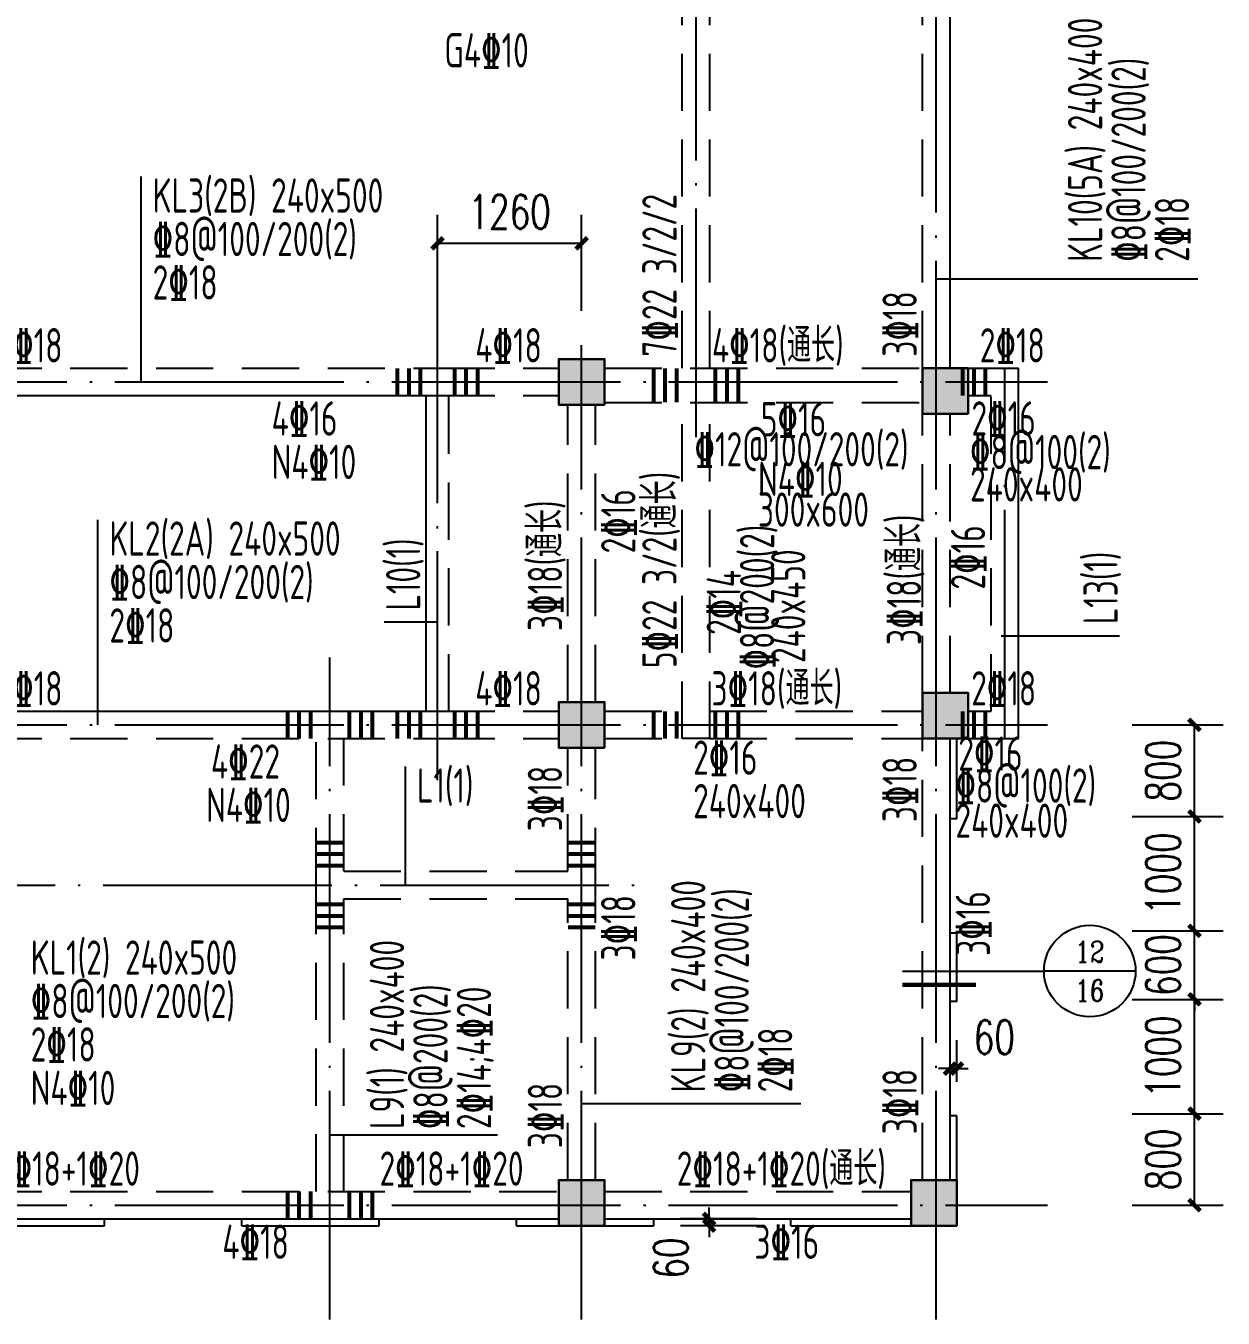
# Model space of a CAD drawing. Extents: x 1051052 to 1482120, y -981644 to -673261.
# Drawn here: x 1299891 to 1310356, y -972928 to -961626 of the extents above; entities that cross this region are included whole.
import ezdxf
from ezdxf.enums import TextEntityAlignment as Align

# ---------------------------------------------------------------- set-up
doc = ezdxf.new("R2010")
doc.units = 0
doc.header["$LTSCALE"] = 1000
doc.header["$MEASUREMENT"] = 0
doc.linetypes.add('DOTE', pattern=[2.42, 2, -0.2, 0.02, -0.2])
doc.linetypes.add('线型3', pattern=[750, 500, -250])
for name, color, linetype in [('AXIS', 3, 'Continuous'), ('DIM_IDEN', 3, 'Continuous'), ('DOTE', 1, 'DOTE'), ('PUB_DIM', 3, 'Continuous'), ('PUB_TEXT', 7, 'Continuous')]:
    doc.layers.add(name, color=color, linetype=linetype)
for name, color, linetype, lineweight in [('BEAM', 4, 'Continuous', 25), ('BEAM-DASH', 4, '线型3', 25), ('BEAM-JZ-H', 2, 'Continuous', 25), ('BEAM-JZ-NUM-H', 6, 'Continuous', 25), ('BEAM-JZ-NUM-V', 6, 'Continuous', 25), ('BEAM-JZ-V', 2, 'Continuous', 25), ('BEAM-REINGJ', 1, 'Continuous', 50), ('BEAM-YW-H', 7, 'Continuous', 25), ('BEAM-YW-V', 7, 'Continuous', 25), ('COLU', 2, 'Continuous', 30)]:
    doc.layers.add(name, color=color, linetype=linetype, lineweight=lineweight)
doc.layers.add('COLU-HATCH', color=7, linetype='Continuous', lineweight=25, true_color=0x5b5b5b)
doc.styles.add('_TCH_DIM_T3', font='SIMPLEX', dxfattribs={"width": 0.705882, "bigfont": 'GBCBIG'})
doc.styles.add('_TCH_LABEL', font='COMPLEX', dxfattribs={"bigfont": 'GBCBIG'})
doc.styles.add('FromPkpm', font='Pkpmeng', dxfattribs={"width": 0.7, "bigfont": 'hztxt'})
doc.styles.add('TSSD_Dimension', font='Tssdeng.shx', dxfattribs={"width": 0.7, "bigfont": 'Hztxt.shx'})
doc.dimstyles.new('_TCH_ARCH&&100', dxfattribs={"dimtxt": 297.5, "dimasz": 100, "dimexe": 250, "dimexo": 300, "dimgap": 126.25, "dimtad": 1, "dimdec": 0, "dimzin": 0, "dimdsep": 46, "dimtxsty": '_TCH_DIM_T3', "dimblk": 'ARCHTICK', "dimcen": 0.09, "dimclrt": 7, "dimazin": 2, "dimtfac": 1, "dimtdec": 0, "dimtix": 1, "dimtmove": 2, "dimatfit": 3, "dimfxl": 0, "dimtolj": 1, "dimtzin": 0, "dimarcsym": 0})

# ---------------------------------------------------------------- blocks, each defined once
blk = doc.blocks.new('_ArchTick')
at = {"color": 0, "linetype": 'ByBlock', "const_width": 0.4}
blk.add_lwpolyline([(-0.5, -0.5), (0.5, 0.5)], dxfattribs=at)
blk = doc.blocks.new('*D876')
at = {"layer": 'Defpoints', "color": 0, "transparency": 16777216}
for p in [(10131, 980), (10977, 980), (10131, 180)]:
    blk.add_point(p, dxfattribs=at)
at = {"layer": 'PUB_DIM', "color": 0, "lineweight": -2, "transparency": 16777216}
for p, q in [((10431, 980), (11227, 980)), ((10977, 180), (10977, 980)), ((10431, 180), (11227, 180))]:
    blk.add_line(p, q, dxfattribs=at)
at = {"layer": 'PUB_DIM', "color": 0, "lineweight": -2, "transparency": 16777216, "xscale": 100, "yscale": 100, "zscale": 100}
for p, rotation in [((10977, 980), 90), ((10977, 180), 270)]:
    blk.add_blockref('_ArchTick', p, dxfattribs=dict(at, rotation=rotation))
at = {"layer": 'PUB_DIM', "color": 7, "transparency": 16777216, "insert": (10702, 580), "char_height": 297.5, "attachment_point": 5, "rotation": 90, "style": '_TCH_DIM_T3'}
blk.add_mtext('\\A1;800', dxfattribs=at)
blk = doc.blocks.new('*D877')
at = {"layer": 'Defpoints', "color": 0, "transparency": 16777216}
for p in [(10131, 1980), (10977, 1980), (10131, 980)]:
    blk.add_point(p, dxfattribs=at)
at = {"layer": 'PUB_DIM', "color": 0, "lineweight": -2, "transparency": 16777216}
for p, q in [((10431, 1980), (11227, 1980)), ((10977, 980), (10977, 1980)), ((10431, 980), (11227, 980))]:
    blk.add_line(p, q, dxfattribs=at)
at = {"layer": 'PUB_DIM', "color": 0, "lineweight": -2, "transparency": 16777216, "xscale": 100, "yscale": 100, "zscale": 100}
for p, rotation in [((10977, 1980), 90), ((10977, 980), 270)]:
    blk.add_blockref('_ArchTick', p, dxfattribs=dict(at, rotation=rotation))
at = {"layer": 'PUB_DIM', "color": 7, "transparency": 16777216, "insert": (10702, 1480), "char_height": 297.5, "attachment_point": 5, "rotation": 90, "style": '_TCH_DIM_T3'}
blk.add_mtext('\\A1;1000', dxfattribs=at)
blk = doc.blocks.new('*D878')
at = {"layer": 'Defpoints', "color": 0, "transparency": 16777216}
for p in [(10131, 2580), (10977, 2580), (10131, 1980)]:
    blk.add_point(p, dxfattribs=at)
at = {"layer": 'PUB_DIM', "color": 0, "lineweight": -2, "transparency": 16777216}
for p, q in [((10977, 2580), (10977, 2680)), ((10431, 2580), (11227, 2580)), ((10977, 1980), (10977, 2580)), ((10431, 1980), (11227, 1980)), ((10977, 1980), (10977, 1880))]:
    blk.add_line(p, q, dxfattribs=at)
at = {"layer": 'PUB_DIM', "color": 0, "lineweight": -2, "transparency": 16777216, "xscale": 100, "yscale": 100, "zscale": 100}
for p, rotation in [((10977, 2580), 270), ((10977, 1980), 90)]:
    blk.add_blockref('_ArchTick', p, dxfattribs=dict(at, rotation=rotation))
at = {"layer": 'PUB_DIM', "color": 7, "transparency": 16777216, "insert": (10702, 2280), "char_height": 297.5, "attachment_point": 5, "rotation": 90, "style": '_TCH_DIM_T3'}
blk.add_mtext('\\A1;600', dxfattribs=at)
blk = doc.blocks.new('*D879')
at = {"layer": 'Defpoints', "color": 0, "transparency": 16777216}
for p in [(10131, 3580), (10977, 3580), (10131, 2580)]:
    blk.add_point(p, dxfattribs=at)
at = {"layer": 'PUB_DIM', "color": 0, "lineweight": -2, "transparency": 16777216}
for p, q in [((10431, 3580), (11227, 3580)), ((10977, 2580), (10977, 3580)), ((10431, 2580), (11227, 2580))]:
    blk.add_line(p, q, dxfattribs=at)
at = {"layer": 'PUB_DIM', "color": 0, "lineweight": -2, "transparency": 16777216, "xscale": 100, "yscale": 100, "zscale": 100}
for p, rotation in [((10977, 3580), 90), ((10977, 2580), 270)]:
    blk.add_blockref('_ArchTick', p, dxfattribs=dict(at, rotation=rotation))
at = {"layer": 'PUB_DIM', "color": 7, "transparency": 16777216, "insert": (10702, 3080), "char_height": 297.5, "attachment_point": 5, "rotation": 90, "style": '_TCH_DIM_T3'}
blk.add_mtext('\\A1;1000', dxfattribs=at)
blk = doc.blocks.new('*D880')
at = {"layer": 'Defpoints', "color": 0, "transparency": 16777216}
for p in [(10131, 4380), (10977, 4380), (10131, 3580)]:
    blk.add_point(p, dxfattribs=at)
at = {"layer": 'PUB_DIM', "color": 0, "lineweight": -2, "transparency": 16777216}
for p, q in [((10431, 4380), (11227, 4380)), ((10977, 3580), (10977, 4380)), ((10431, 3580), (11227, 3580))]:
    blk.add_line(p, q, dxfattribs=at)
at = {"layer": 'PUB_DIM', "color": 0, "lineweight": -2, "transparency": 16777216, "xscale": 100, "yscale": 100, "zscale": 100}
for p, rotation in [((10977, 4380), 90), ((10977, 3580), 270)]:
    blk.add_blockref('_ArchTick', p, dxfattribs=dict(at, rotation=rotation))
at = {"layer": 'PUB_DIM', "color": 7, "transparency": 16777216, "insert": (10702, 3980), "char_height": 297.5, "attachment_point": 5, "rotation": 90, "style": '_TCH_DIM_T3'}
blk.add_mtext('\\A1;800', dxfattribs=at)
blk = doc.blocks.new('*D895')
at = {"layer": 'Defpoints', "color": 0, "transparency": 16777216}
for p in [(6734, 60), (7450, 60), (7450, 0)]:
    blk.add_point(p, dxfattribs=at)
at = {"layer": 'PUB_DIM', "color": 0, "lineweight": -2, "transparency": 16777216}
for p, q in [((6734, 60), (6734, 160)), ((7150, 60), (6484, 60)), ((6734, 0), (6734, 60)), ((7150, 0), (6484, 0)), ((6734, 0), (6734, -100))]:
    blk.add_line(p, q, dxfattribs=at)
at = {"layer": 'PUB_DIM', "color": 0, "lineweight": -2, "transparency": 16777216, "xscale": 100, "yscale": 100, "zscale": 100}
for p, rotation in [((6734, 60), 270), ((6734, 0), 90)]:
    blk.add_blockref('_ArchTick', p, dxfattribs=dict(at, rotation=rotation))
at = {"layer": 'PUB_DIM', "color": 7, "transparency": 16777216, "insert": (6399, -283), "char_height": 297.5, "attachment_point": 5, "rotation": 90, "style": '_TCH_DIM_T3'}
blk.add_mtext('\\A1;60', dxfattribs=at)
blk = doc.blocks.new('*D896')
at = {"layer": 'Defpoints', "color": 0, "transparency": 16777216}
for p in [(8900, 1374), (8840, 960), (8900, 960)]:
    blk.add_point(p, dxfattribs=at)
at = {"layer": 'PUB_DIM', "color": 0, "lineweight": -2, "transparency": 16777216}
for p, q in [((8840, 1260), (8840, 1624)), ((8900, 1260), (8900, 1624)), ((8840, 1374), (8740, 1374)), ((8840, 1374), (8900, 1374)), ((8900, 1374), (9000, 1374))]:
    blk.add_line(p, q, dxfattribs=at)
at = {"layer": 'PUB_DIM', "color": 0, "lineweight": -2, "transparency": 16777216, "xscale": 100, "yscale": 100, "zscale": 100}
blk.add_blockref('_ArchTick', (8840, 1374), dxfattribs=at)
at = {"layer": 'PUB_DIM', "color": 0, "lineweight": -2, "transparency": 16777216, "xscale": 100, "yscale": 100, "zscale": 100, "rotation": 180}
blk.add_blockref('_ArchTick', (8900, 1374), dxfattribs=at)
at = {"layer": 'PUB_DIM', "color": 7, "transparency": 16777216, "insert": (9228, 1649), "char_height": 297.5, "attachment_point": 5, "style": '_TCH_DIM_T3'}
blk.add_mtext('\\A1;60', dxfattribs=at)
blk = doc.blocks.new('*D897')
at = {"layer": 'Defpoints', "color": 0, "transparency": 16777216}
for p in [(6734, 60), (7450, 60), (7450, 0)]:
    blk.add_point(p, dxfattribs=at)
at = {"layer": 'PUB_DIM', "color": 0, "lineweight": -2, "transparency": 16777216}
for p, q in [((6734, 60), (6734, 160)), ((7150, 60), (6484, 60)), ((6734, 0), (6734, 60)), ((7150, 0), (6484, 0)), ((6734, 0), (6734, -100))]:
    blk.add_line(p, q, dxfattribs=at)
at = {"layer": 'PUB_DIM', "color": 0, "lineweight": -2, "transparency": 16777216, "xscale": 100, "yscale": 100, "zscale": 100}
for p, rotation in [((6734, 60), 270), ((6734, 0), 90)]:
    blk.add_blockref('_ArchTick', p, dxfattribs=dict(at, rotation=rotation))
at = {"layer": 'PUB_DIM', "color": 7, "transparency": 16777216, "insert": (6399, -283), "char_height": 297.5, "attachment_point": 5, "rotation": 90, "style": '_TCH_DIM_T3'}
blk.add_mtext('\\A1;60', dxfattribs=at)
blk = doc.blocks.new('*D898')
at = {"layer": 'Defpoints', "color": 0, "transparency": 16777216}
for p in [(8900, 1374), (8840, 960), (8900, 960)]:
    blk.add_point(p, dxfattribs=at)
at = {"layer": 'PUB_DIM', "color": 0, "lineweight": -2, "transparency": 16777216}
for p, q in [((8840, 1260), (8840, 1624)), ((8900, 1260), (8900, 1624)), ((8840, 1374), (8740, 1374)), ((8840, 1374), (8900, 1374)), ((8900, 1374), (9000, 1374))]:
    blk.add_line(p, q, dxfattribs=at)
at = {"layer": 'PUB_DIM', "color": 0, "lineweight": -2, "transparency": 16777216, "xscale": 100, "yscale": 100, "zscale": 100}
blk.add_blockref('_ArchTick', (8840, 1374), dxfattribs=at)
at = {"layer": 'PUB_DIM', "color": 0, "lineweight": -2, "transparency": 16777216, "xscale": 100, "yscale": 100, "zscale": 100, "rotation": 180}
blk.add_blockref('_ArchTick', (8900, 1374), dxfattribs=at)
at = {"layer": 'PUB_DIM', "color": 7, "transparency": 16777216, "insert": (9228, 1649), "char_height": 297.5, "attachment_point": 5, "style": '_TCH_DIM_T3'}
blk.add_mtext('\\A1;60', dxfattribs=at)
blk = doc.blocks.new('*D899')
at = {"layer": 'Defpoints', "color": 0, "transparency": 16777216}
for p in [(6734, 60), (7450, 60), (7450, 0)]:
    blk.add_point(p, dxfattribs=at)
at = {"layer": 'PUB_DIM', "color": 0, "lineweight": -2, "transparency": 16777216}
for p, q in [((6734, 60), (6734, 160)), ((7150, 60), (6484, 60)), ((6734, 0), (6734, 60)), ((7150, 0), (6484, 0)), ((6734, 0), (6734, -100))]:
    blk.add_line(p, q, dxfattribs=at)
at = {"layer": 'PUB_DIM', "color": 0, "lineweight": -2, "transparency": 16777216, "xscale": 100, "yscale": 100, "zscale": 100}
for p, rotation in [((6734, 60), 270), ((6734, 0), 90)]:
    blk.add_blockref('_ArchTick', p, dxfattribs=dict(at, rotation=rotation))
at = {"layer": 'PUB_DIM', "color": 7, "transparency": 16777216, "insert": (6399, -283), "char_height": 297.5, "attachment_point": 5, "rotation": 90, "style": '_TCH_DIM_T3'}
blk.add_mtext('\\A1;60', dxfattribs=at)
blk = doc.blocks.new('*D900')
at = {"layer": 'Defpoints', "color": 0, "transparency": 16777216}
for p in [(8900, 1374), (8840, 960), (8900, 960)]:
    blk.add_point(p, dxfattribs=at)
at = {"layer": 'PUB_DIM', "color": 0, "lineweight": -2, "transparency": 16777216}
for p, q in [((8840, 1260), (8840, 1624)), ((8900, 1260), (8900, 1624)), ((8840, 1374), (8740, 1374)), ((8840, 1374), (8900, 1374)), ((8900, 1374), (9000, 1374))]:
    blk.add_line(p, q, dxfattribs=at)
at = {"layer": 'PUB_DIM', "color": 0, "lineweight": -2, "transparency": 16777216, "xscale": 100, "yscale": 100, "zscale": 100}
blk.add_blockref('_ArchTick', (8840, 1374), dxfattribs=at)
at = {"layer": 'PUB_DIM', "color": 0, "lineweight": -2, "transparency": 16777216, "xscale": 100, "yscale": 100, "zscale": 100, "rotation": 180}
blk.add_blockref('_ArchTick', (8900, 1374), dxfattribs=at)
at = {"layer": 'PUB_DIM', "color": 7, "transparency": 16777216, "insert": (9228, 1649), "char_height": 297.5, "attachment_point": 5, "style": '_TCH_DIM_T3'}
blk.add_mtext('\\A1;60', dxfattribs=at)
blk = doc.blocks.new('*D901')
at = {"layer": 'Defpoints', "color": 0, "transparency": 16777216}
for p in [(6734, 60), (7450, 60), (7450, 0)]:
    blk.add_point(p, dxfattribs=at)
at = {"layer": 'PUB_DIM', "color": 0, "lineweight": -2, "transparency": 16777216}
for p, q in [((6734, 60), (6734, 160)), ((7150, 60), (6484, 60)), ((6734, 0), (6734, 60)), ((7150, 0), (6484, 0)), ((6734, 0), (6734, -100))]:
    blk.add_line(p, q, dxfattribs=at)
at = {"layer": 'PUB_DIM', "color": 0, "lineweight": -2, "transparency": 16777216, "xscale": 100, "yscale": 100, "zscale": 100}
for p, rotation in [((6734, 60), 270), ((6734, 0), 90)]:
    blk.add_blockref('_ArchTick', p, dxfattribs=dict(at, rotation=rotation))
at = {"layer": 'PUB_DIM', "color": 7, "transparency": 16777216, "insert": (6399, -283), "char_height": 297.5, "attachment_point": 5, "rotation": 90, "style": '_TCH_DIM_T3'}
blk.add_mtext('\\A1;60', dxfattribs=at)
blk = doc.blocks.new('*D902')
at = {"layer": 'Defpoints', "color": 0, "transparency": 16777216}
for p in [(8900, 1374), (8840, 960), (8900, 960)]:
    blk.add_point(p, dxfattribs=at)
at = {"layer": 'PUB_DIM', "color": 0, "lineweight": -2, "transparency": 16777216}
for p, q in [((8840, 1260), (8840, 1624)), ((8900, 1260), (8900, 1624)), ((8840, 1374), (8740, 1374)), ((8840, 1374), (8900, 1374)), ((8900, 1374), (9000, 1374))]:
    blk.add_line(p, q, dxfattribs=at)
at = {"layer": 'PUB_DIM', "color": 0, "lineweight": -2, "transparency": 16777216, "xscale": 100, "yscale": 100, "zscale": 100}
blk.add_blockref('_ArchTick', (8840, 1374), dxfattribs=at)
at = {"layer": 'PUB_DIM', "color": 0, "lineweight": -2, "transparency": 16777216, "xscale": 100, "yscale": 100, "zscale": 100, "rotation": 180}
blk.add_blockref('_ArchTick', (8900, 1374), dxfattribs=at)
at = {"layer": 'PUB_DIM', "color": 7, "transparency": 16777216, "insert": (9228, 1649), "char_height": 297.5, "attachment_point": 5, "style": '_TCH_DIM_T3'}
blk.add_mtext('\\A1;60', dxfattribs=at)
blk = doc.blocks.new('*D903')
at = {"layer": 'Defpoints', "color": 0, "transparency": 16777216}
for p in [(6734, 60), (7450, 60), (7450, 0)]:
    blk.add_point(p, dxfattribs=at)
at = {"layer": 'PUB_DIM', "color": 0, "lineweight": -2, "transparency": 16777216}
for p, q in [((6734, 60), (6734, 160)), ((7150, 60), (6484, 60)), ((6734, 0), (6734, 60)), ((7150, 0), (6484, 0)), ((6734, 0), (6734, -100))]:
    blk.add_line(p, q, dxfattribs=at)
at = {"layer": 'PUB_DIM', "color": 0, "lineweight": -2, "transparency": 16777216, "xscale": 100, "yscale": 100, "zscale": 100}
for p, rotation in [((6734, 60), 270), ((6734, 0), 90)]:
    blk.add_blockref('_ArchTick', p, dxfattribs=dict(at, rotation=rotation))
at = {"layer": 'PUB_DIM', "color": 7, "transparency": 16777216, "insert": (6399, -283), "char_height": 297.5, "attachment_point": 5, "rotation": 90, "style": '_TCH_DIM_T3'}
blk.add_mtext('\\A1;60', dxfattribs=at)
blk = doc.blocks.new('*D904')
at = {"layer": 'Defpoints', "color": 0, "transparency": 16777216}
for p in [(8900, 1374), (8840, 960), (8900, 960)]:
    blk.add_point(p, dxfattribs=at)
at = {"layer": 'PUB_DIM', "color": 0, "lineweight": -2, "transparency": 16777216}
for p, q in [((8840, 1260), (8840, 1624)), ((8900, 1260), (8900, 1624)), ((8840, 1374), (8740, 1374)), ((8840, 1374), (8900, 1374)), ((8900, 1374), (9000, 1374))]:
    blk.add_line(p, q, dxfattribs=at)
at = {"layer": 'PUB_DIM', "color": 0, "lineweight": -2, "transparency": 16777216, "xscale": 100, "yscale": 100, "zscale": 100}
blk.add_blockref('_ArchTick', (8840, 1374), dxfattribs=at)
at = {"layer": 'PUB_DIM', "color": 0, "lineweight": -2, "transparency": 16777216, "xscale": 100, "yscale": 100, "zscale": 100, "rotation": 180}
blk.add_blockref('_ArchTick', (8900, 1374), dxfattribs=at)
at = {"layer": 'PUB_DIM', "color": 7, "transparency": 16777216, "insert": (9228, 1649), "char_height": 297.5, "attachment_point": 5, "style": '_TCH_DIM_T3'}
blk.add_mtext('\\A1;60', dxfattribs=at)
blk = doc.blocks.new('*D905')
at = {"layer": 'Defpoints', "color": 0, "transparency": 16777216}
for p in [(6734, 60), (7450, 60), (7450, 0)]:
    blk.add_point(p, dxfattribs=at)
at = {"layer": 'PUB_DIM', "color": 0, "lineweight": -2, "transparency": 16777216}
for p, q in [((6734, 60), (6734, 160)), ((7150, 60), (6484, 60)), ((6734, 0), (6734, 60)), ((7150, 0), (6484, 0)), ((6734, 0), (6734, -100))]:
    blk.add_line(p, q, dxfattribs=at)
at = {"layer": 'PUB_DIM', "color": 0, "lineweight": -2, "transparency": 16777216, "xscale": 100, "yscale": 100, "zscale": 100}
for p, rotation in [((6734, 60), 270), ((6734, 0), 90)]:
    blk.add_blockref('_ArchTick', p, dxfattribs=dict(at, rotation=rotation))
at = {"layer": 'PUB_DIM', "color": 7, "transparency": 16777216, "insert": (6399, -283), "char_height": 297.5, "attachment_point": 5, "rotation": 90, "style": '_TCH_DIM_T3'}
blk.add_mtext('\\A1;60', dxfattribs=at)
blk = doc.blocks.new('*D906')
at = {"layer": 'Defpoints', "color": 0, "transparency": 16777216}
for p in [(8900, 1374), (8840, 960), (8900, 960)]:
    blk.add_point(p, dxfattribs=at)
at = {"layer": 'PUB_DIM', "color": 0, "lineweight": -2, "transparency": 16777216}
for p, q in [((8840, 1260), (8840, 1624)), ((8900, 1260), (8900, 1624)), ((8840, 1374), (8740, 1374)), ((8840, 1374), (8900, 1374)), ((8900, 1374), (9000, 1374))]:
    blk.add_line(p, q, dxfattribs=at)
at = {"layer": 'PUB_DIM', "color": 0, "lineweight": -2, "transparency": 16777216, "xscale": 100, "yscale": 100, "zscale": 100}
blk.add_blockref('_ArchTick', (8840, 1374), dxfattribs=at)
at = {"layer": 'PUB_DIM', "color": 0, "lineweight": -2, "transparency": 16777216, "xscale": 100, "yscale": 100, "zscale": 100, "rotation": 180}
blk.add_blockref('_ArchTick', (8900, 1374), dxfattribs=at)
at = {"layer": 'PUB_DIM', "color": 7, "transparency": 16777216, "insert": (9228, 1649), "char_height": 297.5, "attachment_point": 5, "style": '_TCH_DIM_T3'}
blk.add_mtext('\\A1;60', dxfattribs=at)
blk = doc.blocks.new('*D1372')
at = {"layer": 'Defpoints', "color": 0, "transparency": 16777216}
for p in [(6734, 60), (7450, 60), (7450, 0)]:
    blk.add_point(p, dxfattribs=at)
at = {"layer": 'PUB_DIM', "color": 0, "lineweight": -2, "transparency": 16777216}
for p, q in [((6734, 60), (6734, 160)), ((7150, 60), (6484, 60)), ((6734, 0), (6734, 60)), ((7150, 0), (6484, 0)), ((6734, 0), (6734, -100))]:
    blk.add_line(p, q, dxfattribs=at)
at = {"layer": 'PUB_DIM', "color": 0, "lineweight": -2, "transparency": 16777216, "xscale": 100, "yscale": 100, "zscale": 100}
for p, rotation in [((6734, 60), 270), ((6734, 0), 90)]:
    blk.add_blockref('_ArchTick', p, dxfattribs=dict(at, rotation=rotation))
at = {"layer": 'PUB_DIM', "color": 7, "transparency": 16777216, "insert": (6399, -283), "char_height": 297.5, "attachment_point": 5, "rotation": 90, "style": '_TCH_DIM_T3'}
blk.add_mtext('\\A1;60', dxfattribs=at)
blk = doc.blocks.new('*D1373')
at = {"layer": 'Defpoints', "color": 0, "transparency": 16777216}
for p in [(8900, 1374), (8840, 960), (8900, 960)]:
    blk.add_point(p, dxfattribs=at)
at = {"layer": 'PUB_DIM', "color": 0, "lineweight": -2, "transparency": 16777216}
for p, q in [((8840, 1260), (8840, 1624)), ((8900, 1260), (8900, 1624)), ((8840, 1374), (8740, 1374)), ((8840, 1374), (8900, 1374)), ((8900, 1374), (9000, 1374))]:
    blk.add_line(p, q, dxfattribs=at)
at = {"layer": 'PUB_DIM', "color": 0, "lineweight": -2, "transparency": 16777216, "xscale": 100, "yscale": 100, "zscale": 100}
blk.add_blockref('_ArchTick', (8840, 1374), dxfattribs=at)
at = {"layer": 'PUB_DIM', "color": 0, "lineweight": -2, "transparency": 16777216, "xscale": 100, "yscale": 100, "zscale": 100, "rotation": 180}
blk.add_blockref('_ArchTick', (8900, 1374), dxfattribs=at)
at = {"layer": 'PUB_DIM', "color": 7, "transparency": 16777216, "insert": (9228, 1649), "char_height": 297.5, "attachment_point": 5, "style": '_TCH_DIM_T3'}
blk.add_mtext('\\A1;60', dxfattribs=at)
blk = doc.blocks.new('*D1360')
at = {"layer": 'Defpoints', "color": 0, "transparency": 16777216}
for p in [(1304749, -963528), (1303489, -964419), (1304749, -964419)]:
    blk.add_point(p, dxfattribs=at)
at = {"layer": 'PUB_DIM', "color": 0, "lineweight": -2, "transparency": 16777216}
for p, q in [((1303489, -964119), (1303489, -963278)), ((1304749, -964119), (1304749, -963278)), ((1303489, -963528), (1304749, -963528))]:
    blk.add_line(p, q, dxfattribs=at)
at = {"layer": 'PUB_DIM', "color": 0, "lineweight": -2, "transparency": 16777216, "xscale": 100, "yscale": 100, "zscale": 100, "rotation": 180}
blk.add_blockref('_ArchTick', (1303489, -963528), dxfattribs=at)
at = {"layer": 'PUB_DIM', "color": 0, "lineweight": -2, "transparency": 16777216, "xscale": 100, "yscale": 100, "zscale": 100}
blk.add_blockref('_ArchTick', (1304749, -963528), dxfattribs=at)
at = {"layer": 'PUB_DIM', "color": 7, "transparency": 16777216, "insert": (1304119, -963253), "char_height": 297.5, "attachment_point": 5, "style": '_TCH_DIM_T3'}
blk.add_mtext('\\A1;1260', dxfattribs=at)
blk = doc.blocks.new('XT')
at = {"layer": 'BEAM'}
for p, q in [((8900, 3560), (8900, 4260)), ((8900, 3560), (8840, 3560)), ((8900, 2560), (8840, 2560)), ((8900, 1960), (8900, 2560)), ((8900, 1960), (8840, 1960)), ((8900, 960), (8840, 960)), ((8900, 0), (8900, 960)), ((0, 0), (1450, 0)), ((1450, 0), (1450, 60)), ((2650, 0), (2650, 60)), ((2650, 0), (3850, 0)), ((3850, 0), (3850, 60)), ((5050, 0), (5050, 60)), ((5050, 0), (6250, 0)), ((6250, 0), (6250, 60)), ((7450, 0), (7450, 60)), ((7450, 0), (8840, 0))]:
    blk.add_line(p, q, dxfattribs=at)
at = {"layer": 'DIM_IDEN'}
for p, q in [((8424.2, 2227.4), (9253.4, 2227.4)), ((9253.4, 2227.4), (9662.1, 2227.4)), ((10462.1, 2227.4), (9662.1, 2227.4))]:
    blk.add_line(p, q, dxfattribs=at)
at = {"layer": 'DIM_IDEN', "const_width": 40}
blk.add_lwpolyline([(8424.2, 2107.4), (9066.5, 2107.4)], dxfattribs=at)
at = {"layer": 'DIM_IDEN'}
blk.add_circle((10062.1, 2227.4), 400, dxfattribs=at)
at = {"layer": 'PUB_TEXT', "color": 7, "style": '_TCH_LABEL'}
for s, p, p2 in [('12', (9934.5, 2305.2), (10189.7, 2305.2)), ('16', (9934.5, 1964.9), (10189.7, 1964.9))]:
    blk.add_text(s, height=184.79, dxfattribs=at).set_placement(p, p2, align=Align.FIT)
at = {"layer": 'PUB_DIM'}
for p1, p2, picture, middle in [((10130.9, 3580), (10130.9, 4380), '*D880', (10702.4, 3980)), ((10130.9, 2580), (10130.9, 3580), '*D879', (10702.4, 3080)), ((10130.9, 1980), (10130.9, 2580), '*D878', (10702.4, 2280)), ((10130.9, 980), (10130.9, 1980), '*D877', (10702.4, 1480)), ((10130.9, 180), (10130.9, 980), '*D876', (10702.4, 580))]:
    dim = blk.add_aligned_dim(p1=p1, p2=p2, distance=-846.5, dimstyle='_TCH_ARCH&&100', dxfattribs=at)
    dim.commit()
    dim.dimension.update_dxf_attribs({"geometry": picture, "text_midpoint": middle})
for base, p1, p2, angle, picture, middle, dimtype in [((8900, 1373.6), (8840, 960), (8900, 960), 0, '*D896', (9228.4, 1648.6), 129), ((8900, 1373.6), (8840, 960), (8900, 960), 0, '*D898', (9228.4, 1648.6), 129), ((8900, 1373.6), (8840, 960), (8900, 960), 0, '*D900', (9228.4, 1648.6), 129), ((8900, 1373.6), (8840, 960), (8900, 960), 0, '*D902', (9228.4, 1648.6), 129), ((8900, 1373.6), (8840, 960), (8900, 960), 0, '*D904', (9228.4, 1648.6), 129), ((8900, 1373.6), (8840, 960), (8900, 960), 0, '*D906', (9228.4, 1648.6), 129), ((8900, 1373.6), (8840, 960), (8900, 960), 0, '*D1373', (9228.4, 1648.6), 161), ((6733.9, 60), (7450, 0), (7450, 60), 90, '*D895', (6399.4, -282.6), 129), ((6733.9, 60), (7450, 0), (7450, 60), 90, '*D897', (6399.4, -282.6), 129), ((6733.9, 60), (7450, 0), (7450, 60), 90, '*D899', (6399.4, -282.6), 129), ((6733.9, 60), (7450, 0), (7450, 60), 90, '*D901', (6399.4, -282.6), 129), ((6733.9, 60), (7450, 0), (7450, 60), 90, '*D903', (6399.4, -282.6), 129), ((6733.9, 60), (7450, 0), (7450, 60), 90, '*D905', (6399.4, -282.6), 129), ((6733.9, 60), (7450, 0), (7450, 60), 90, '*D1372', (6399.4, -282.6), 161)]:
    dim = blk.add_linear_dim(base=base, p1=p1, p2=p2, angle=angle, dimstyle='_TCH_ARCH&&100', dxfattribs=at)
    dim.commit()
    dim.dimension.update_dxf_attribs({"geometry": picture, "text_midpoint": middle, "dimtype": dimtype})

msp = doc.modelspace()

# ---------------------------------------------------------------- hatches: boundary and pattern name
at = {"layer": 'COLU-HATCH', "transparency": 33554687}
for points in [[(1304948.964, -964940.042), (1304948.964, -964540.042), (1304548.964, -964540.042), (1304548.964, -964940.042)], [(1308128.964, -965020.042), (1308128.964, -964620.042), (1307728.964, -964620.042), (1307728.964, -965020.042)], [(1304948.964, -967940.042), (1304948.964, -967540.042), (1304548.964, -967540.042), (1304548.964, -967940.042)], [(1308128.964, -967860.042), (1308128.964, -967460.042), (1307728.964, -967460.042), (1307728.964, -967860.042)], [(1304948.964, -972120.042), (1304948.964, -971720.042), (1304548.964, -971720.042), (1304548.964, -972120.042)], [(1308028.964, -972120.042), (1308028.964, -971720.042), (1307628.964, -971720.042), (1307628.964, -972120.042)]]:
    msp.add_hatch(color=256, dxfattribs=at).paths.add_polyline_path(points, flags=0)

# ---------------------------------------------------------------- linework, layer by layer
at = {"layer": 'BEAM'}
for p, q in [((1307968.964, -964620.042), (1307968.964, -957920.042)), ((1308128.964, -964620.042), (1308568.964, -964620.042)), ((1308568.964, -967860.042), (1308568.964, -964620.042)), ((1299528.964, -964860.042), (1303488.964, -964860.042)), ((1303388.964, -967620.042), (1303388.964, -964860.042)), ((1299528.964, -967620.042), (1303488.964, -967620.042)), ((1305868.964, -967860.042), (1305628.964, -967860.042)), ((1307968.964, -971720.042), (1307968.964, -967860.042)), ((1308128.964, -967860.042), (1308568.964, -967860.042)), ((1299528.964, -972060.042), (1304548.964, -972060.042)), ((1304948.964, -972060.042), (1307628.964, -972060.042))]:
    msp.add_line(p, q, dxfattribs=at)
at = {"layer": 'BEAM-DASH', "ltscale": 0.001}
for p, q in [((1307728.964, -964620.042), (1307728.964, -957920.042)), ((1305628.964, -964620.042), (1305628.964, -961260.042)), ((1305868.964, -964620.042), (1305868.964, -961260.042)), ((1299528.964, -964620.042), (1303488.964, -964620.042)), ((1303488.964, -964620.042), (1304548.964, -964620.042)), ((1304948.964, -964620.042), (1307728.964, -964620.042)), ((1303488.964, -964860.042), (1304548.964, -964860.042)), ((1303588.964, -967620.042), (1303588.964, -964860.042)), ((1304628.964, -967540.042), (1304628.964, -964940.042)), ((1304868.964, -967540.042), (1304868.964, -964940.042)), ((1304948.964, -964920.042), (1307728.964, -964920.042)), ((1305628.964, -967860.042), (1305628.964, -964920.042)), ((1305868.964, -967860.042), (1305868.964, -964920.042)), ((1308128.964, -964860.042), (1308328.964, -964860.042)), ((1308328.964, -967620.042), (1308328.964, -964860.042)), ((1307728.964, -967460.042), (1307728.964, -965020.042)), ((1307968.964, -967460.042), (1307968.964, -965020.042)), ((1303488.964, -967620.042), (1304548.964, -967620.042)), ((1304948.964, -967620.042), (1305628.964, -967620.042)), ((1305868.964, -967620.042), (1307728.964, -967620.042)), ((1308128.964, -967620.042), (1308328.964, -967620.042)), ((1299528.964, -967860.042), (1303488.964, -967860.042)), ((1302428.964, -969140.042), (1302428.964, -967860.042)), ((1302668.964, -969020.042), (1302668.964, -967860.042)), ((1303488.964, -967860.042), (1304548.964, -967860.042)), ((1304948.964, -967860.042), (1305628.964, -967860.042)), ((1305868.964, -967860.042), (1307728.964, -967860.042)), ((1307728.964, -971720.042), (1307728.964, -967860.042)), ((1304628.964, -969020.042), (1304628.964, -967940.042)), ((1304868.964, -969140.042), (1304868.964, -967940.042)), ((1302668.964, -969020.042), (1304628.964, -969020.042)), ((1302428.964, -971820.042), (1302428.964, -969140.042)), ((1304868.964, -971720.042), (1304868.964, -969140.042)), ((1302668.964, -971820.042), (1302668.964, -969260.042)), ((1302668.964, -969260.042), (1304628.964, -969260.042)), ((1304628.964, -971720.042), (1304628.964, -969260.042)), ((1299528.964, -971820.042), (1304548.964, -971820.042)), ((1304948.964, -971820.042), (1307628.964, -971820.042))]:
    msp.add_line(p, q, dxfattribs=at)
at = {"layer": 'BEAM-JZ-H'}
for p, q in [((1300898.964, -964740.042), (1300898.964, -962945.042)), ((1300520.964, -967740.042), (1300520.964, -965945.042)), ((1303208.964, -969140.042), (1303208.964, -968105.042))]:
    msp.add_line(p, q, dxfattribs=at)
at = {"layer": 'BEAM-JZ-V'}
for p, q in [((1307848.964, -963838.528), (1310136.428, -963838.528)), ((1303488.964, -966840.042), (1303023.964, -966840.042)), ((1308414.765, -966959.715), (1309449.765, -966959.715)), ((1306665.702, -971053.73), (1304748.964, -971053.73)), ((1304013.887, -971329.187), (1302548.964, -971329.187))]:
    msp.add_line(p, q, dxfattribs=at)
at = {"layer": 'BEAM-REINGJ', "const_width": 35}
for points in [[(1303138.964, -964620.042), (1303138.964, -964860.042)], [(1303238.964, -964620.042), (1303238.964, -964860.042)], [(1303338.964, -964620.042), (1303338.964, -964860.042)], [(1303638.964, -964620.042), (1303638.964, -964860.042)], [(1303738.964, -964620.042), (1303738.964, -964860.042)], [(1303838.964, -964620.042), (1303838.964, -964860.042)], [(1305378.964, -964620.042), (1305378.964, -964920.042)], [(1305478.964, -964620.042), (1305478.964, -964920.042)], [(1305578.964, -964620.042), (1305578.964, -964920.042)], [(1305918.964, -964620.042), (1305918.964, -964920.042)], [(1306018.964, -964620.042), (1306018.964, -964920.042)], [(1306118.964, -964620.042), (1306118.964, -964920.042)], [(1308078.964, -964620.042), (1308078.964, -964860.042)], [(1308178.964, -964620.042), (1308178.964, -964860.042)], [(1308278.964, -964620.042), (1308278.964, -964860.042)], [(1302178.964, -967620.042), (1302178.964, -967860.042)], [(1302278.964, -967620.042), (1302278.964, -967860.042)], [(1302378.964, -967620.042), (1302378.964, -967860.042)], [(1302718.964, -967620.042), (1302718.964, -967860.042)], [(1302818.964, -967620.042), (1302818.964, -967860.042)], [(1302918.964, -967620.042), (1302918.964, -967860.042)], [(1303138.964, -967620.042), (1303138.964, -967860.042)], [(1303238.964, -967620.042), (1303238.964, -967860.042)], [(1303338.964, -967620.042), (1303338.964, -967860.042)], [(1303638.964, -967620.042), (1303638.964, -967860.042)], [(1303738.964, -967620.042), (1303738.964, -967860.042)], [(1303838.964, -967620.042), (1303838.964, -967860.042)], [(1305378.964, -967620.042), (1305378.964, -967860.042)], [(1305478.964, -967620.042), (1305478.964, -967860.042)], [(1305578.964, -967620.042), (1305578.964, -967860.042)], [(1305918.964, -967620.042), (1305918.964, -967860.042)], [(1306018.964, -967620.042), (1306018.964, -967860.042)], [(1306118.964, -967620.042), (1306118.964, -967860.042)], [(1308078.964, -967620.042), (1308078.964, -967860.042)], [(1308178.964, -967620.042), (1308178.964, -967860.042)], [(1308278.964, -967620.042), (1308278.964, -967860.042)], [(1302428.964, -968770.042), (1302668.964, -968770.042)], [(1304628.964, -968770.042), (1304868.964, -968770.042)], [(1302428.964, -968870.042), (1302668.964, -968870.042)], [(1304628.964, -968870.042), (1304868.964, -968870.042)], [(1302428.964, -968970.042), (1302668.964, -968970.042)], [(1304628.964, -968970.042), (1304868.964, -968970.042)], [(1302428.964, -969310.042), (1302668.964, -969310.042)], [(1304628.964, -969310.042), (1304868.964, -969310.042)], [(1302428.964, -969410.042), (1302668.964, -969410.042)], [(1304628.964, -969410.042), (1304868.964, -969410.042)], [(1302428.964, -969510.042), (1302668.964, -969510.042)], [(1304628.964, -969510.042), (1304868.964, -969510.042)], [(1302178.964, -971820.042), (1302178.964, -972060.042)], [(1302278.964, -971820.042), (1302278.964, -972060.042)], [(1302378.964, -971820.042), (1302378.964, -972060.042)], [(1302718.964, -971820.042), (1302718.964, -972060.042)], [(1302818.964, -971820.042), (1302818.964, -972060.042)], [(1302918.964, -971820.042), (1302918.964, -972060.042)]]:
    msp.add_lwpolyline(points, dxfattribs=at)
at = {"layer": 'COLU'}
for points in [[(1304948.964, -964940.042), (1304948.964, -964540.042), (1304548.964, -964540.042), (1304548.964, -964940.042)], [(1308128.964, -965020.042), (1308128.964, -964620.042), (1307728.964, -964620.042), (1307728.964, -965020.042)], [(1304948.964, -967940.042), (1304948.964, -967540.042), (1304548.964, -967540.042), (1304548.964, -967940.042)], [(1308128.964, -967860.042), (1308128.964, -967460.042), (1307728.964, -967460.042), (1307728.964, -967860.042)], [(1304948.964, -972120.042), (1304948.964, -971720.042), (1304548.964, -971720.042), (1304548.964, -972120.042)], [(1308028.964, -972120.042), (1308028.964, -971720.042), (1307628.964, -971720.042), (1307628.964, -972120.042)]]:
    msp.add_lwpolyline(points, close=True, dxfattribs=at)
at = {"layer": 'DOTE'}
for p, q in [((1307848.964, -972940.042), (1307848.964, -945540.042)), ((1305748.964, -965222.704), (1305748.964, -955155.048)), ((1303488.964, -968221.834), (1303488.964, -963604.5)), ((1304748.964, -972940.042), (1304748.964, -964419.149)), ((1308448.964, -967860.042), (1308448.964, -964620.042)), ((1298248.964, -964740.042), (1308822.388, -964740.042)), ((1302548.964, -972940.042), (1302548.964, -967150.712)), ((1298248.964, -967740.042), (1308822.388, -967740.042)), ((1298146.768, -969140.042), (1305371.256, -969140.042)), ((1298248.964, -971940.042), (1308822.388, -971940.042))]:
    msp.add_line(p, q, dxfattribs=at)

# ---------------------------------------------------------------- block references
at = {"layer": 'AXIS'}
msp.add_blockref('XT', (1299128.964, -972120.042), dxfattribs=at)

# ---------------------------------------------------------------- texts
at = {"layer": 'BEAM-JZ-H', "style": 'TSSD_Dimension', "width": 0.7}
for s, p in [('%%1328@100/200(2)', (1300998.964, -963640.042)), ('2%%13218', (1300998.964, -964020.042)), ('%%1328@100/200(2)', (1300620.964, -966640.042)), ('2%%13218', (1300620.964, -967020.042)), ('%%1328@100/200(2)', (1299933.141, -970304.519)), ('2%%13218', (1299933.141, -970684.519)), ('N4%%13210', (1299933.141, -971064.519))]:
    msp.add_text(s, height=300, dxfattribs=at).set_placement(p)
at = {"layer": 'BEAM-JZ-NUM-H', "style": 'TSSD_Dimension', "width": 0.7}
for s, p in [('KL3(2B) 240x500', (1300998.964, -963260.042)), ('KL2(2A) 240x500', (1300620.964, -966260.042)), ('L1(1)', (1303308.964, -968420.042)), ('KL1(2) 240x500', (1299933.141, -969924.519))]:
    msp.add_text(s, height=300, dxfattribs=at).set_placement(p)
at = {"layer": 'BEAM-JZ-NUM-V', "style": 'TSSD_Dimension', "width": 0.7}
for s, p in [('KL10(5A) 240x400', (1309299.574, -963690.496)), ('L10(1)', (1303338.964, -966740.042)), ('L13(1)', (1309434.765, -966859.715)), ('KL9(2) 240x400', (1305830.501, -970953.73)), ('L9(1) 240x400', (1303197.51, -971274.756))]:
    msp.add_text(s, height=300, rotation=90, dxfattribs=at).set_placement(p)
at = {"layer": 'BEAM-JZ-V', "style": 'TSSD_Dimension', "width": 0.7}
for s, p in [('%%1328@100/200(2)', (1309679.574, -963690.496)), ('2%%13218', (1310059.574, -963690.496)), ('%%1328@100/200(2)', (1306210.501, -970953.73)), ('%%1328@200(2)', (1303577.51, -971274.756)), ('2%%13214;4%%13220', (1303957.51, -971274.756)), ('2%%13218', (1306590.501, -970953.73))]:
    msp.add_text(s, height=300, rotation=90, dxfattribs=at).set_placement(p)
at = {"layer": 'BEAM-YW-H', "width": 0.7}
for s, style, p in [('G4%%13210', 'TSSD_Dimension', (1303548.964, -961690.042)), ('4%%13216', 'TSSD_Dimension', (1302038.964, -964910.042)), ('5%%13216', 'TSSD_Dimension', (1306314.919, -964916.618)), ('2%%13216', 'TSSD_Dimension', (1308156.504, -964910.042)), ('%%13212@100/200(2)', 'TSSD_Dimension', (1305735.307, -965179.082)), ('%%1328@100(2)', 'TSSD_Dimension', (1308143.763, -965203.655)), ('N4%%13210', 'TSSD_Dimension', (1302038.964, -965290.042)), ('N4%%13210', 'TSSD_Dimension', (1306290.87, -965438.875)), ('240x400', 'TSSD_Dimension', (1308143.763, -965486.469)), ('300x600', 'TSSD_Dimension', (1306289.455, -965706.684)), ('2%%13216', 'TSSD_Dimension', (1305723.37, -967875.851)), ('2%%13216', 'TSSD_Dimension', (1308041.343, -967840.728)), ('4%%13222', 'TSSD_Dimension', (1301508.51, -967910.042)), ('%%1328@100(2)', 'TSSD_Dimension', (1308016.127, -968119.906)), ('N4%%13210', 'TSSD_Dimension', (1301466.247, -968290.042)), ('240x400', 'TSSD_Dimension', (1305723.37, -968255.851)), ('240x400', 'TSSD_Dimension', (1308016.127, -968427.441)), ('4%%13218', 'FromPkpm', (1301608.134, -972110.042)), ('3%%13216', 'FromPkpm', (1306258.964, -972110.042))]:
    msp.add_text(s, height=300, dxfattribs=dict(at, style=style)).set_placement(p, align=Align.TOP_LEFT)
at = {"layer": 'BEAM-YW-H', "style": 'TSSD_Dimension', "width": 0.7}
for s, p in [('4%%13218(通长)', (1305887.891, -964570.042)), ('4%%13218', (1299628.964, -964570.042)), ('4%%13218', (1303818.964, -964570.042)), ('2%%13218', (1308228.964, -964570.042)), ('4%%13218', (1299628.964, -967570.042)), ('4%%13218', (1303818.964, -967570.042)), ('3%%13218(通长)', (1305883.953, -967570.042)), ('2%%13218', (1308153.964, -967570.042)), ('2%%13218+1%%13220', (1299628.964, -971770.042)), ('2%%13218+1%%13220', (1302982.347, -971770.042)), ('2%%13218+1%%13220(通长)', (1305580.503, -971770.042))]:
    msp.add_text(s, height=300, dxfattribs=at).set_placement(p)
at = {"layer": 'BEAM-YW-V', "style": 'TSSD_Dimension', "width": 0.7}
for s, p in [('7%%13222 3/2/2', (1305578.964, -964520.042)), ('3%%13218', (1307678.964, -964520.042)), ('5%%13222 3/2(通长)', (1305578.964, -967243.725)), ('3%%13218(通长)', (1304578.964, -966918.504)), ('3%%13218(通长)', (1307716.371, -967041.381)), ('3%%13218', (1307678.964, -968590.042)), ('3%%13218', (1304578.964, -968670.042)), ('3%%13218', (1307678.964, -971319.831)), ('3%%13218', (1304578.964, -971441.892))]:
    msp.add_text(s, height=300, rotation=90, dxfattribs=at).set_placement(p)
for s, p in [('2%%13216', (1304918.964, -966240.042)), ('%%1328@200(2)', (1306132.18, -967255.734)), ('2%%13216', (1307976.215, -966556.318)), ('240x450', (1306405.174, -967199.109)), ('2%%13214', (1305841.482, -966953.136)), ('3%%13216', (1308018.964, -969760.042)), ('3%%13218', (1304918.964, -969800.042))]:
    msp.add_text(s, height=300, rotation=90, dxfattribs=at).set_placement(p, align=Align.TOP_LEFT)

# ---------------------------------------------------------------- dimensions: what is measured, and where the dimension line sits
at = {"layer": 'PUB_DIM'}
dim = msp.add_aligned_dim(p1=(1303488.964, -964419.149), p2=(1304748.964, -964419.149), distance=891.083, dimstyle='_TCH_ARCH&&100', dxfattribs=at)
dim.commit()
dim.dimension.update_dxf_attribs({"geometry": '*D1360', "text_midpoint": (1304118.964, -963253.066)})

doc.saveas('drawing.dxf')
